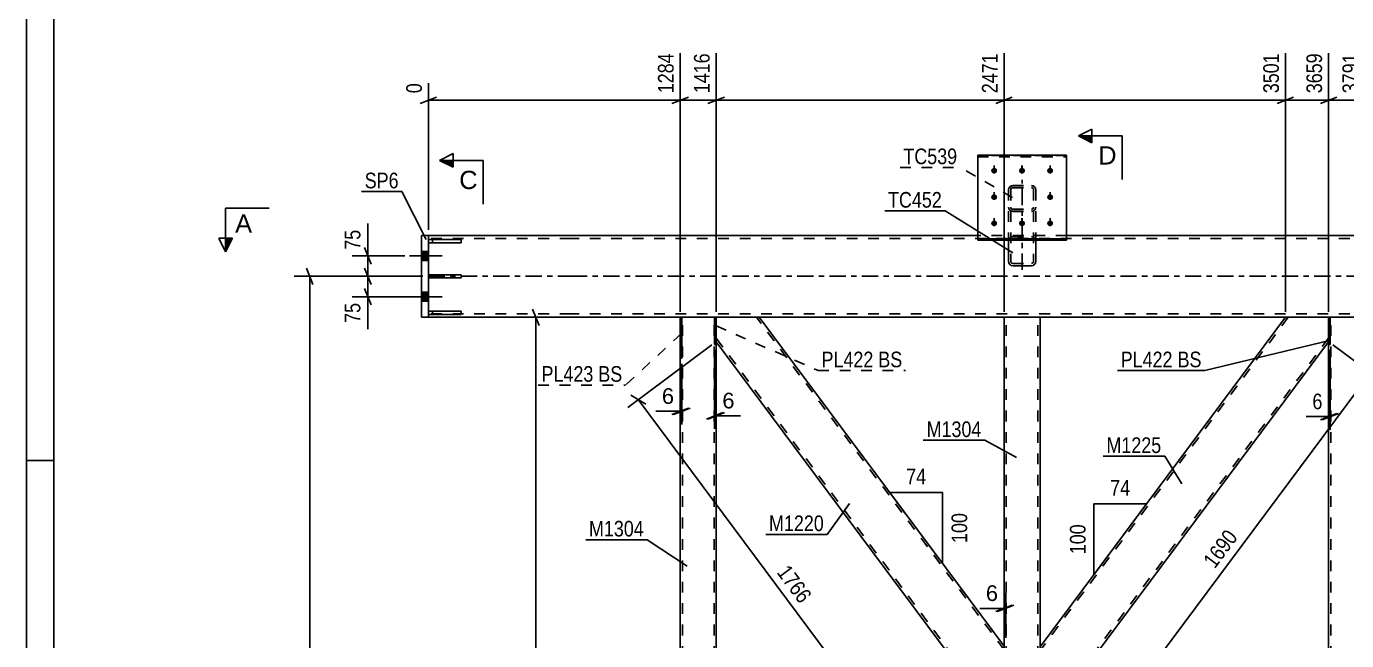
# Model space of a CAD drawing. Header units: millimetres. Extents: x 0 to 1189, y 0 to 841.
# Drawn here: x 0 to 241.8, y 563 to 675.5 of the extents above; entities that cross this region are included whole.
import ezdxf

# ---------------------------------------------------------------- set-up
doc = ezdxf.new("R2010")
doc.units = ezdxf.units.MM
doc.linetypes.add('DXK_LINE_DOT2', pattern=[3.9198, 1.9599, -1.9599])
doc.linetypes.add('DXK_LINE_DOT3', pattern=[5.9187, 2.979, -0.9799, 0.9799, -0.9799])
doc.styles.add('Arial', font='arial.ttf', dxfattribs={"height": 0.2})
doc.styles.add('Arial Narrow', font='ARIALN.TTF', dxfattribs={"height": 0.2})

# ---------------------------------------------------------------- blocks, each defined once
blk = doc.blocks.new('Unknown-814738513-1135')
at = {"color": 5, "linetype": 'Continuous'}
for p, q in [((0, 841), (0, 0)), ((5, 836), (5, 5)), ((5, 596), (0, 596))]:
    blk.add_line(p, q, dxfattribs=at)
blk = doc.blocks.new('Part-814738513-4243 - 4109')
at = {"color": 2, "linetype": 'Continuous'}
for p, q in [((126.32, 622.23), (126.02, 622.23)), ((126.02, 622.23), (126.03, 617.26)), ((126.33, 617.26), (126.32, 622.23)), ((126.03, 617.26), (126.33, 617.26))]:
    blk.add_line(p, q, dxfattribs=at)
blk = doc.blocks.new('Part-814738513-4200 - 4109')
at = {"color": 7, "linetype": 'DXK_LINE_DOT2'}
for p, q in [((126.33, 622.23), (119.73, 622.23)), ((119.73, 614.73), (119.73, 622.23)), ((120.13, 477.73), (120.13, 622.23)), ((125.93, 477.73), (125.93, 622.23)), ((126.33, 617.26), (126.33, 622.23)), ((119.73, 477.73), (119.73, 485.22)), ((126.33, 477.73), (126.33, 482.7)), ((119.73, 477.73), (126.33, 477.73))]:
    blk.add_line(p, q, dxfattribs=at)
at = {"color": 2, "linetype": 'Continuous'}
for p, q in [((126.33, 482.7), (126.33, 617.26)), ((119.73, 485.22), (119.73, 614.73))]:
    blk.add_line(p, q, dxfattribs=at)
blk = doc.blocks.new('Bolt-814738513-4269 - 4109')
at = {"linetype": 'Continuous'}
for points in [[(177.23, 648.56), (177.12, 648.57), (177.01, 648.61), (176.91, 648.66), (176.82, 648.73), (176.76, 648.82), (176.71, 648.92), (176.68, 649.02), (176.68, 649.13), (176.71, 649.24), (176.76, 649.34), (176.82, 649.42), (176.91, 649.5), (177.01, 649.55), (177.12, 649.58), (177.23, 649.59), (177.35, 649.58), (177.46, 649.55), (177.55, 649.5), (177.64, 649.42), (177.71, 649.34), (177.75, 649.24), (177.78, 649.13), (177.78, 649.02), (177.75, 648.92), (177.71, 648.82), (177.64, 648.73), (177.55, 648.66), (177.46, 648.61), (177.35, 648.57)], [(182.33, 648.56), (182.22, 648.57), (182.11, 648.61), (182.01, 648.66), (181.92, 648.73), (181.86, 648.82), (181.81, 648.92), (181.78, 649.02), (181.78, 649.13), (181.81, 649.24), (181.86, 649.34), (181.92, 649.42), (182.01, 649.5), (182.11, 649.55), (182.22, 649.58), (182.33, 649.59), (182.45, 649.58), (182.56, 649.55), (182.65, 649.5), (182.74, 649.42), (182.81, 649.34), (182.85, 649.24), (182.88, 649.13), (182.88, 649.02), (182.85, 648.92), (182.81, 648.82), (182.74, 648.73), (182.65, 648.66), (182.56, 648.61), (182.45, 648.57)], [(187.48, 648.56), (187.37, 648.57), (187.26, 648.61), (187.16, 648.66), (187.07, 648.73), (187.01, 648.82), (186.96, 648.92), (186.93, 649.02), (186.93, 649.13), (186.96, 649.24), (187.01, 649.34), (187.07, 649.42), (187.16, 649.5), (187.26, 649.55), (187.37, 649.58), (187.48, 649.59), (187.6, 649.58), (187.71, 649.55), (187.8, 649.5), (187.89, 649.42), (187.96, 649.34), (188, 649.24), (188.03, 649.13), (188.03, 649.02), (188, 648.92), (187.96, 648.82), (187.89, 648.73), (187.8, 648.66), (187.71, 648.61), (187.6, 648.57)], [(177.23, 643.72), (177.12, 643.73), (177.01, 643.76), (176.91, 643.82), (176.82, 643.89), (176.76, 643.98), (176.71, 644.08), (176.68, 644.18), (176.68, 644.29), (176.71, 644.4), (176.76, 644.49), (176.82, 644.58), (176.91, 644.65), (177.01, 644.71), (177.12, 644.74), (177.23, 644.75), (177.35, 644.74), (177.46, 644.71), (177.55, 644.65), (177.64, 644.58), (177.71, 644.49), (177.75, 644.4), (177.78, 644.29), (177.78, 644.18), (177.75, 644.08), (177.71, 643.98), (177.64, 643.89), (177.55, 643.82), (177.46, 643.76), (177.35, 643.73)], [(187.48, 643.72), (187.37, 643.73), (187.26, 643.76), (187.16, 643.82), (187.07, 643.89), (187.01, 643.98), (186.96, 644.08), (186.93, 644.18), (186.93, 644.29), (186.96, 644.4), (187.01, 644.49), (187.07, 644.58), (187.16, 644.65), (187.26, 644.71), (187.37, 644.74), (187.48, 644.75), (187.6, 644.74), (187.71, 644.71), (187.8, 644.65), (187.89, 644.58), (187.96, 644.49), (188, 644.4), (188.03, 644.29), (188.03, 644.18), (188, 644.08), (187.96, 643.98), (187.89, 643.89), (187.8, 643.82), (187.71, 643.76), (187.6, 643.73)], [(177.23, 638.92), (177.12, 638.94), (177.01, 638.97), (176.91, 639.02), (176.82, 639.1), (176.76, 639.18), (176.71, 639.28), (176.68, 639.39), (176.68, 639.5), (176.71, 639.6), (176.76, 639.7), (176.82, 639.79), (176.91, 639.86), (177.01, 639.91), (177.12, 639.95), (177.23, 639.96), (177.35, 639.95), (177.46, 639.91), (177.55, 639.86), (177.64, 639.79), (177.71, 639.7), (177.75, 639.6), (177.78, 639.5), (177.78, 639.39), (177.75, 639.28), (177.71, 639.18), (177.64, 639.1), (177.55, 639.02), (177.46, 638.97), (177.35, 638.94)], [(182.33, 638.92), (182.22, 638.94), (182.11, 638.97), (182.01, 639.02), (181.92, 639.1), (181.86, 639.18), (181.81, 639.28), (181.78, 639.39), (181.78, 639.5), (181.81, 639.6), (181.86, 639.7), (181.92, 639.79), (182.01, 639.86), (182.11, 639.91), (182.22, 639.95), (182.33, 639.96), (182.45, 639.95), (182.56, 639.91), (182.65, 639.86), (182.74, 639.79), (182.81, 639.7), (182.85, 639.6), (182.88, 639.5), (182.88, 639.39), (182.85, 639.28), (182.81, 639.18), (182.74, 639.1), (182.65, 639.02), (182.56, 638.97), (182.45, 638.94)], [(187.48, 638.92), (187.37, 638.94), (187.26, 638.97), (187.16, 639.02), (187.07, 639.1), (187.01, 639.18), (186.96, 639.28), (186.93, 639.39), (186.93, 639.5), (186.96, 639.6), (187.01, 639.7), (187.07, 639.79), (187.16, 639.86), (187.26, 639.91), (187.37, 639.95), (187.48, 639.96), (187.6, 639.95), (187.71, 639.91), (187.8, 639.86), (187.89, 639.79), (187.96, 639.7), (188, 639.6), (188.03, 639.5), (188.03, 639.39), (188, 639.28), (187.96, 639.18), (187.89, 639.1), (187.8, 639.02), (187.71, 638.97), (187.6, 638.94)]]:
    blk.add_hatch(color=1, dxfattribs=at).paths.add_polyline_path(points)
at = {"color": 1, "linetype": 'Continuous'}
for p, q in [((177.23, 648.58), (177.23, 650)), ((182.33, 648.58), (182.33, 650)), ((187.48, 648.58), (187.48, 650)), ((177.23, 643.74), (177.23, 645.16)), ((187.48, 643.74), (187.48, 645.16)), ((177.23, 638.95), (177.23, 640.36)), ((182.33, 638.95), (182.33, 640.36)), ((187.48, 638.95), (187.48, 640.36))]:
    blk.add_line(p, q, dxfattribs=at)
blk = doc.blocks.new('Bolt-814738513-4270 - 4109')
at = {"linetype": 'Continuous'}
for points in [[(72.38, 634.3), (72.38, 632.65), (73.63, 632.65), (73.63, 634.3)], [(72.38, 634.3), (72.38, 632.65), (73.63, 632.65), (73.63, 634.3)], [(72.38, 626.8), (72.38, 625.15), (73.63, 625.15), (73.63, 626.8)], [(72.38, 626.8), (72.38, 625.15), (73.63, 625.15), (73.63, 626.8)]]:
    blk.add_hatch(color=1, dxfattribs=at).paths.add_polyline_path(points)
at = {"color": 1, "linetype": 'Continuous'}
for p, q in [((70.18, 633.48), (76.13, 633.48)), ((70.18, 633.48), (76.13, 633.48)), ((72.38, 634.3), (73.63, 634.3)), ((72.38, 634.3), (73.63, 634.3)), ((72.38, 632.65), (73.63, 632.65)), ((72.38, 632.65), (73.63, 632.65)), ((72.38, 626.8), (73.63, 626.8)), ((72.38, 626.8), (73.63, 626.8)), ((70.18, 625.98), (76.13, 625.98)), ((70.18, 625.98), (76.13, 625.98)), ((72.38, 625.15), (73.63, 625.15)), ((72.38, 625.15), (73.63, 625.15))]:
    blk.add_line(p, q, dxfattribs=at)
blk = doc.blocks.new('Part-814738513-4213 - 4109')
at = {"color": 2, "linetype": 'Continuous'}
for p, q in [((238.78, 622.23), (238.48, 622.23)), ((238.48, 622.23), (238.48, 617.26)), ((238.78, 617.26), (238.78, 622.23)), ((238.48, 617.26), (238.78, 617.26))]:
    blk.add_line(p, q, dxfattribs=at)
blk = doc.blocks.new('Part-814738513-4228 - 4109')
at = {"color": 7, "linetype": 'DXK_LINE_DOT2'}
for p, q in [((119.73, 622.23), (120.03, 622.23)), ((119.73, 622.23), (119.73, 614.73)), ((120.03, 622.23), (120.03, 614.73)), ((119.73, 614.73), (120.03, 614.73))]:
    blk.add_line(p, q, dxfattribs=at)
blk = doc.blocks.new('Part-814738513-4297 - 4109')
at = {"color": 2, "linetype": 'Continuous'}
for p, q in [((73.63, 630.03), (79.63, 630.03)), ((73.63, 630.03), (73.63, 629.43)), ((79.63, 629.43), (73.63, 629.43)), ((79.63, 630.03), (79.63, 629.43))]:
    blk.add_line(p, q, dxfattribs=at)
at = {"color": 7, "linetype": 'DXK_LINE_DOT2'}
blk.add_line((74.38, 629.43), (74.38, 630.03), dxfattribs=at)
blk = doc.blocks.new('Part-814738513-4233 - 4109')
at = {"color": 2, "linetype": 'Continuous'}
for p, q in [((120.03, 622.23), (119.73, 622.23)), ((119.73, 622.23), (119.73, 614.73)), ((120.03, 614.73), (120.03, 622.23)), ((119.73, 614.73), (120.03, 614.73))]:
    blk.add_line(p, q, dxfattribs=at)
blk = doc.blocks.new('Part-814738513-4238 - 4109')
at = {"color": 7, "linetype": 'DXK_LINE_DOT2'}
for p, q in [((126.02, 622.23), (126.32, 622.23)), ((126.02, 622.23), (126.03, 617.26)), ((126.32, 622.23), (126.33, 617.26)), ((126.03, 617.26), (126.33, 617.26))]:
    blk.add_line(p, q, dxfattribs=at)
blk = doc.blocks.new('Bolt-814738513-4268 - 4109')
at = {"color": 1, "linetype": 'DXK_LINE_DOT2'}
for p, q in [((177.23, 648.57), (177.23, 649.99)), ((182.38, 648.57), (182.38, 649.99)), ((187.48, 648.57), (187.48, 649.99)), ((177.23, 643.73), (177.23, 645.15)), ((187.48, 643.73), (187.48, 645.15)), ((177.23, 638.94), (177.23, 640.36)), ((182.38, 638.94), (182.38, 640.36)), ((187.48, 638.94), (187.48, 640.36))]:
    blk.add_line(p, q, dxfattribs=at)
blk = doc.blocks.new('Part-814738513-4400 - 4109')
at = {"color": 7, "linetype": 'DXK_LINE_DOT2'}
for p, q in [((190.48, 651.89), (174.23, 651.89)), ((174.23, 651.89), (174.23, 636.34)), ((174.23, 651.61), (190.48, 651.61)), ((190.48, 636.34), (190.48, 651.89)), ((174.23, 636.62), (190.48, 636.62)), ((174.23, 636.34), (190.48, 636.34))]:
    blk.add_line(p, q, dxfattribs=at)
blk = doc.blocks.new('Part-814738513-4298 - 4109')
at = {"color": 2, "linetype": 'Continuous'}
for p, q in [((73.63, 636.49), (79.63, 636.49)), ((73.63, 636.49), (73.63, 635.89)), ((79.63, 635.89), (73.63, 635.89)), ((79.63, 636.49), (79.63, 635.89))]:
    blk.add_line(p, q, dxfattribs=at)
at = {"color": 7, "linetype": 'DXK_LINE_DOT2'}
blk.add_line((74.38, 635.89), (74.38, 636.49), dxfattribs=at)
blk = doc.blocks.new('Part-814738513-4299 - 4109')
at = {"color": 2, "linetype": 'Continuous'}
for p, q in [((73.63, 622.74), (73.63, 623.34)), ((73.63, 623.34), (79.63, 623.34)), ((79.63, 622.74), (73.63, 622.74)), ((79.63, 623.34), (79.63, 622.74))]:
    blk.add_line(p, q, dxfattribs=at)
at = {"color": 7, "linetype": 'DXK_LINE_DOT2'}
blk.add_line((74.38, 622.74), (74.38, 623.34), dxfattribs=at)
blk = doc.blocks.new('Part-814738513-4316 - 4109')
at = {"color": 7, "linetype": 'DXK_LINE_DOT2'}
for p, q in [((238.48, 622.23), (238.78, 622.23)), ((238.48, 622.23), (238.48, 617.26)), ((238.78, 622.23), (238.78, 617.26)), ((238.48, 617.26), (238.78, 617.26))]:
    blk.add_line(p, q, dxfattribs=at)
blk = doc.blocks.new('Part-814738513-4336 - 4109')
at = {"color": 2, "linetype": 'Continuous'}
for p, q in [((99.63, 637.23), (73.63, 637.23)), ((174.23, 637.23), (99.73, 637.23)), ((352.36, 637.23), (190.48, 637.23)), ((99.63, 622.23), (73.63, 622.23)), ((119.73, 622.23), (99.73, 622.23)), ((126.02, 622.23), (120.03, 622.23)), ((126.33, 622.23), (126.32, 622.23)), ((230.61, 622.23), (134.19, 622.23)), ((244.78, 622.23), (238.78, 622.23))]:
    blk.add_line(p, q, dxfattribs=at)
at = {"color": 7, "linetype": 'DXK_LINE_DOT2'}
for p, q in [((73.63, 622.23), (73.63, 637.23)), ((99.63, 636.63), (73.63, 636.63)), ((834.23, 636.63), (99.73, 636.63)), ((190.48, 637.23), (174.23, 637.23)), ((99.63, 622.83), (73.63, 622.83)), ((834.23, 622.83), (99.73, 622.83)), ((120.03, 622.23), (119.73, 622.23)), ((834.23, 622.23), (126.02, 622.23)), ((134.19, 622.23), (126.33, 622.23)), ((238.78, 622.23), (230.61, 622.23))]:
    blk.add_line(p, q, dxfattribs=at)
at = {"color": 7, "linetype": 'DXK_LINE_DOT3'}
for p, q in [((73.63, 629.73), (99.63, 629.73)), ((99.73, 629.73), (834.23, 629.73))]:
    blk.add_line(p, q, dxfattribs=at)
blk = doc.blocks.new('Part-814738513-4338 - 4109')
at = {"color": 7, "linetype": 'DXK_LINE_DOT2'}
for p, q in [((79.63, 630.03), (73.63, 630.03)), ((73.63, 630.03), (73.63, 629.43)), ((73.63, 629.43), (79.63, 629.43)), ((74.38, 629.43), (74.38, 630.03)), ((79.63, 629.43), (79.63, 630.03))]:
    blk.add_line(p, q, dxfattribs=at)
blk = doc.blocks.new('Part-814738513-4339 - 4109')
at = {"color": 7, "linetype": 'DXK_LINE_DOT2'}
for p, q in [((79.63, 636.49), (73.63, 636.49)), ((73.63, 636.49), (73.63, 635.89)), ((73.63, 635.89), (79.63, 635.89)), ((74.38, 636.49), (74.38, 635.89)), ((79.63, 635.89), (79.63, 636.49))]:
    blk.add_line(p, q, dxfattribs=at)
blk = doc.blocks.new('Part-814738513-4340 - 4109')
at = {"color": 7, "linetype": 'DXK_LINE_DOT2'}
for p, q in [((79.63, 623.34), (73.63, 623.34)), ((73.63, 623.34), (73.63, 622.74)), ((73.63, 622.74), (79.63, 622.74)), ((74.38, 622.74), (74.38, 623.34)), ((79.63, 622.74), (79.63, 623.34))]:
    blk.add_line(p, q, dxfattribs=at)
blk = doc.blocks.new('Part-814738513-4393 - 4109')
at = {"color": 7, "linetype": 'DXK_LINE_DOT2'}
for p, q in [((179.92, 645.87), (179.86, 645.59)), ((179.86, 645.59), (179.86, 636.35)), ((180.09, 646.12), (179.92, 645.87)), ((180.35, 646.28), (180.09, 646.12)), ((180.26, 645.59), (180.29, 645.73)), ((180.26, 645.59), (180.26, 632.51)), ((180.29, 645.73), (180.37, 645.85)), ((180.66, 646.34), (180.35, 646.28)), ((180.37, 645.85), (180.5, 645.93)), ((180.5, 645.93), (180.66, 645.96)), ((180.66, 646.34), (184.06, 646.34)), ((180.66, 645.96), (184.06, 645.96)), ((184.36, 646.28), (184.06, 646.34)), ((184.06, 645.96), (184.21, 645.93)), ((184.21, 645.93), (184.34, 645.85)), ((184.34, 645.85), (184.43, 645.73)), ((184.62, 646.12), (184.36, 646.28)), ((184.43, 645.73), (184.46, 645.59)), ((184.46, 645.59), (184.46, 632.51)), ((184.8, 645.87), (184.62, 646.12)), ((184.86, 645.59), (184.8, 645.87)), ((184.86, 645.59), (184.86, 636.35)), ((179.86, 642.39), (179.92, 642.1)), ((179.92, 642.1), (180.09, 641.86)), ((180.09, 641.86), (180.35, 641.69)), ((180.29, 642.25), (180.26, 642.39)), ((180.37, 642.12), (180.29, 642.25)), ((180.35, 641.69), (180.66, 641.64)), ((180.5, 642.04), (180.37, 642.12)), ((180.66, 642.01), (180.5, 642.04)), ((180.66, 642.01), (184.06, 642.01)), ((180.66, 641.64), (184.06, 641.64)), ((184.21, 642.04), (184.06, 642.01)), ((184.06, 641.64), (184.36, 641.69)), ((184.34, 642.12), (184.21, 642.04)), ((184.43, 642.25), (184.34, 642.12)), ((184.36, 641.69), (184.62, 641.86)), ((184.46, 642.39), (184.43, 642.25)), ((184.62, 641.86), (184.8, 642.1)), ((184.8, 642.1), (184.86, 642.39)), ((179.86, 636.13), (179.92, 636.45)), ((180.29, 636.29), (180.26, 636.13)), ((180.35, 636.91), (180.66, 636.98)), ((180.66, 636.55), (180.5, 636.52)), ((180.66, 636.98), (184.06, 636.98)), ((180.66, 636.55), (184.06, 636.55)), ((184.06, 636.98), (184.36, 636.91)), ((184.21, 636.52), (184.06, 636.55)), ((184.46, 636.13), (184.43, 636.29)), ((184.8, 636.45), (184.86, 636.13)), ((180.26, 632.51), (180.29, 632.35)), ((180.5, 632.12), (180.66, 632.09)), ((180.66, 632.09), (184.06, 632.09)), ((184.06, 632.09), (184.21, 632.12)), ((184.43, 632.35), (184.46, 632.51))]:
    blk.add_line(p, q, dxfattribs=at)
at = {"color": 7, "linetype": 'DXK_LINE_DOT3'}
blk.add_line((182.36, 630.92), (182.36, 647.38), dxfattribs=at)
at = {"color": 2, "linetype": 'Continuous'}
for p, q in [((179.86, 636.35), (179.86, 632.51)), ((184.86, 636.35), (184.86, 632.51)), ((179.92, 632.19), (179.86, 632.51)), ((180.66, 631.66), (180.35, 631.73)), ((180.66, 631.66), (184.06, 631.66)), ((184.36, 631.73), (184.06, 631.66)), ((184.86, 632.51), (184.8, 632.19))]:
    blk.add_line(p, q, dxfattribs=at)
at = {"color": 7, "linetype": 'DXK_LINE_DOT2'}
for centre, radius, start, end in [((180.69, 636.16), 0.827, 114.2934, 159.2173), ((180.67, 636.14), 0.414, 114.2934, 159.2173), ((184.04, 636.14), 0.414, 20.7827, 65.7066), ((184.02, 636.16), 0.827, 20.7827, 65.7066), ((180.67, 632.5), 0.414, 200.7827, 245.7066), ((184.04, 632.5), 0.414, 294.2934, 339.2173)]:
    blk.add_arc(centre, radius, start, end, dxfattribs=at)
at = {"color": 2, "linetype": 'Continuous'}
for centre, start, end in [((180.69, 632.48), 200.7827, 245.7066), ((184.02, 632.48), 294.2934, 339.2173)]:
    blk.add_arc(centre, 0.827, start, end, dxfattribs=at)
blk = doc.blocks.new('Part-814738513-4398 - 4109')
at = {"color": 7, "linetype": 'DXK_LINE_DOT2'}
for p, q in [((179.86, 645.58), (179.92, 645.86)), ((179.86, 645.58), (179.86, 632.53)), ((179.92, 645.86), (180.09, 646.11)), ((180.09, 646.11), (180.35, 646.27)), ((180.29, 645.72), (180.26, 645.58)), ((180.26, 645.58), (180.26, 632.53)), ((180.37, 645.84), (180.29, 645.72)), ((180.35, 646.27), (180.66, 646.33)), ((180.5, 645.92), (180.37, 645.84)), ((180.66, 645.95), (180.5, 645.92)), ((180.66, 646.33), (184.06, 646.33)), ((180.66, 645.95), (184.06, 645.95)), ((184.06, 646.33), (184.36, 646.27)), ((184.21, 645.92), (184.06, 645.95)), ((184.34, 645.84), (184.21, 645.92)), ((184.43, 645.72), (184.34, 645.84)), ((184.36, 646.27), (184.62, 646.11)), ((184.46, 645.58), (184.43, 645.72)), ((184.46, 645.58), (184.46, 632.53)), ((184.62, 646.11), (184.8, 645.86)), ((184.8, 645.86), (184.86, 645.58)), ((184.86, 645.58), (184.86, 632.53)), ((179.92, 642.09), (179.86, 642.38)), ((180.09, 641.85), (179.92, 642.09)), ((180.35, 641.69), (180.09, 641.85)), ((180.26, 642.38), (180.29, 642.24)), ((180.29, 642.24), (180.37, 642.12)), ((180.66, 641.63), (180.35, 641.69)), ((180.37, 642.12), (180.5, 642.03)), ((180.5, 642.03), (180.66, 642.01)), ((180.66, 642.01), (184.06, 642.01)), ((180.66, 641.63), (184.06, 641.63)), ((184.06, 642.01), (184.21, 642.03)), ((184.36, 641.69), (184.06, 641.63)), ((184.21, 642.03), (184.34, 642.12)), ((184.34, 642.12), (184.43, 642.24)), ((184.62, 641.85), (184.36, 641.69)), ((184.43, 642.24), (184.46, 642.38)), ((184.8, 642.09), (184.62, 641.85)), ((184.86, 642.38), (184.8, 642.09)), ((179.91, 636.45), (179.86, 636.14)), ((179.92, 636.47), (179.91, 636.45)), ((180.26, 636.14), (180.29, 636.31)), ((180.66, 637), (180.35, 636.93)), ((180.5, 636.54), (180.66, 636.57)), ((180.66, 637), (184.06, 637)), ((180.66, 636.57), (184.06, 636.57)), ((184.34, 636.94), (184.06, 637)), ((184.06, 636.57), (184.21, 636.54)), ((184.36, 636.93), (184.34, 636.94)), ((184.43, 636.31), (184.46, 636.14)), ((184.8, 636.45), (184.8, 636.47)), ((184.86, 636.14), (184.8, 636.45)), ((179.86, 632.53), (179.92, 632.2)), ((180.29, 632.36), (180.26, 632.53)), ((180.35, 631.74), (180.66, 631.68)), ((180.66, 632.1), (180.5, 632.13)), ((180.66, 632.1), (184.06, 632.1)), ((180.66, 631.68), (184.06, 631.68)), ((184.21, 632.13), (184.06, 632.1)), ((184.06, 631.68), (184.36, 631.74)), ((184.46, 632.53), (184.43, 632.36)), ((184.8, 632.2), (184.86, 632.53))]:
    blk.add_line(p, q, dxfattribs=at)
for centre, radius, start, end in [((180.69, 636.18), 0.827, 114.32, 159.2417), ((180.67, 636.16), 0.414, 114.32, 159.2417), ((184.04, 636.16), 0.414, 20.7583, 65.68), ((180.69, 632.49), 0.827, 200.7583, 245.68), ((180.67, 632.51), 0.414, 200.7583, 245.68), ((184.04, 632.51), 0.414, 294.32, 339.2417), ((184.02, 632.49), 0.827, 294.32, 339.2417)]:
    blk.add_arc(centre, radius, start, end, dxfattribs=at)
blk = doc.blocks.new('Part-814738513-4399 - 4109')
at = {"color": 2, "linetype": 'Continuous'}
for p, q in [((174.23, 636.35), (174.23, 651.9)), ((174.23, 651.9), (190.48, 651.9)), ((190.48, 651.9), (190.48, 636.35)), ((174.23, 636.62), (190.48, 636.62)), ((174.23, 636.35), (190.48, 636.35))]:
    blk.add_line(p, q, dxfattribs=at)
at = {"color": 7, "linetype": 'DXK_LINE_DOT2'}
blk.add_line((174.23, 651.63), (190.48, 651.63), dxfattribs=at)
blk = doc.blocks.new('Part-814738513-4467 - 4109')
at = {"color": 2, "linetype": 'Continuous'}
for p, q in [((72.38, 622.23), (72.38, 637.23)), ((73.63, 637.23), (72.38, 637.23)), ((73.63, 622.23), (73.63, 637.23)), ((73.63, 622.23), (72.38, 622.23))]:
    blk.add_line(p, q, dxfattribs=at)
blk = doc.blocks.new('Part-814738513-4502 - 4109')
at = {"color": 2, "linetype": 'Continuous'}
for p, q in [((134.19, 622.23), (126.33, 622.23)), ((179.06, 562.01), (134.22, 622.23)), ((176.79, 549.98), (126.33, 617.76))]:
    blk.add_line(p, q, dxfattribs=at)
at = {"color": 7, "linetype": 'DXK_LINE_DOT2'}
for p, q in [((126.33, 617.76), (126.33, 622.23)), ((179.06, 561.34), (133.72, 622.23)), ((134.22, 622.23), (134.19, 622.23)), ((134.22, 622.23), (134.19, 622.23)), ((179.06, 547.61), (126.33, 618.43)), ((179.06, 546.94), (179.06, 562.01)), ((179.06, 546.94), (176.79, 549.98))]:
    blk.add_line(p, q, dxfattribs=at)
blk = doc.blocks.new('Part-814738513-4507 - 4109')
at = {"color": 2, "linetype": 'Continuous'}
for p, q in [((230.58, 622.23), (185.66, 561.89)), ((238.48, 622.23), (230.61, 622.23)), ((238.48, 617.76), (188.01, 549.98))]:
    blk.add_line(p, q, dxfattribs=at)
at = {"color": 7, "linetype": 'DXK_LINE_DOT2'}
for p, q in [((231.08, 622.23), (185.66, 561.22)), ((230.58, 622.23), (230.61, 622.23)), ((230.61, 622.23), (230.58, 622.23)), ((238.48, 622.23), (238.48, 617.76)), ((238.48, 618.43), (185.66, 547.49)), ((185.66, 546.82), (185.66, 561.89)), ((188.01, 549.98), (185.66, 546.82))]:
    blk.add_line(p, q, dxfattribs=at)
blk = doc.blocks.new('Part-814738513-4512 - 4109')
at = {"color": 2, "linetype": 'Continuous'}
for p, q in [((179.06, 562.51), (179.06, 622.23)), ((185.66, 562.39), (185.66, 622.23)), ((179.06, 479.54), (179.06, 537.45)), ((185.66, 479.54), (185.66, 537.57))]:
    blk.add_line(p, q, dxfattribs=at)
at = {"color": 7, "linetype": 'DXK_LINE_DOT2'}
for p, q in [((185.66, 622.23), (179.06, 622.23)), ((179.46, 477.73), (179.46, 622.23)), ((185.26, 477.73), (185.26, 622.23)), ((179.06, 537.45), (179.06, 562.51)), ((185.66, 537.57), (185.66, 562.39)), ((179.06, 477.73), (179.06, 479.54)), ((185.66, 477.73), (185.66, 479.54)), ((179.06, 477.73), (185.66, 477.73))]:
    blk.add_line(p, q, dxfattribs=at)
blk = doc.blocks.new('Part-814738513-4527 - 4109')
at = {"color": 7, "linetype": 'DXK_LINE_DOT2'}
for p, q in [((245.08, 622.23), (238.48, 622.23)), ((238.48, 617.26), (238.48, 622.23)), ((238.88, 477.73), (238.88, 622.23)), ((244.68, 477.73), (244.68, 622.23)), ((245.08, 617.26), (245.08, 622.23)), ((238.48, 477.73), (238.48, 482.7)), ((245.08, 477.73), (245.08, 482.7)), ((238.48, 477.73), (245.08, 477.73))]:
    blk.add_line(p, q, dxfattribs=at)
at = {"color": 2, "linetype": 'Continuous'}
for p, q in [((238.48, 482.7), (238.48, 617.26)), ((245.08, 482.7), (245.08, 617.26))]:
    blk.add_line(p, q, dxfattribs=at)
blk = doc.blocks.new('AngleDimension-814738513-5215 - 4109')
at = {"color": 7, "linetype": 'Continuous'}
for p, q in [((160.96, 586.31), (158.12, 590.13)), ((167.79, 590.13), (158.12, 590.13)), ((167.79, 577.14), (158.12, 590.13)), ((167.79, 577.14), (167.79, 590.13))]:
    blk.add_line(p, q, dxfattribs=at)
at = {"color": 0}
for points in [[(165.38, 591.03), (165.38, 595.23), (160.52, 595.23), (160.52, 591.03)], [(172.89, 586.98), (168.69, 586.98), (168.69, 580.29), (172.89, 580.29)]]:
    blk.add_wipeout(points, dxfattribs=at)
at = {"color": 3, "style": 'Arial Narrow'}
blk.add_text('74', height=2.863, dxfattribs=at).set_placement((161.12, 591.63))
blk.add_text('100', height=2.863, rotation=90.0002, dxfattribs=at).set_placement((172.29, 580.89))
blk = doc.blocks.new('StraightDimension-814738513-16878 - 4109')
at = {"color": 7, "linetype": 'Continuous'}
for p, q in [((238.48, 616.26), (238.48, 601.63)), ((238.78, 616.26), (238.78, 601.63)), ((236.98, 603.43), (239.98, 604.63)), ((240.28, 604.63), (237.28, 603.43)), ((238.48, 604.03), (238.78, 604.03))]:
    blk.add_line(p, q, dxfattribs=at)
at = {"color": 0}
blk.add_wipeout([(237.95, 604.78), (237.95, 608.98), (234.92, 608.98), (234.92, 604.78)], dxfattribs=at)
at = {"color": 7, "linetype": 'Continuous'}
blk.add_line((238.48, 604.03), (234.4, 604.03), dxfattribs=at)
blk.add_line((238.48, 604.03), (234.4, 604.03), dxfattribs=at)
at = {"color": 3, "style": 'Arial Narrow'}
blk.add_text('6', height=2.86, dxfattribs=at).set_placement((235.52, 605.38))
blk = doc.blocks.new('StraightDimension-814738513-17379 - 4109')
at = {"color": 7, "linetype": 'Continuous'}
for p, q in [((230.58, 623.23), (230.58, 670.58)), ((238.48, 623.23), (238.48, 670.58)), ((229.08, 661.37), (232.08, 662.57)), ((239.98, 662.57), (236.98, 661.37)), ((230.58, 661.97), (238.48, 661.97))]:
    blk.add_line(p, q, dxfattribs=at)
at = {"color": 0, "linetype": 'Continuous'}
blk.add_wipeout([(237.88, 671.18), (233.68, 671.18), (233.68, 662.67), (237.88, 662.67)], dxfattribs=at)
at = {"color": 3, "linetype": 'Continuous', "style": 'Arial Narrow'}
blk.add_text('3659', height=2.863, rotation=90.0002, dxfattribs=at).set_placement((237.28, 663.27))
blk = doc.blocks.new('StraightDimension-814738513-17378 - 4109')
at = {"color": 7, "linetype": 'Continuous'}
for p, q in [((238.48, 623.23), (238.48, 670.58)), ((245.08, 623.23), (245.08, 670.58)), ((236.98, 661.37), (239.98, 662.57)), ((246.58, 662.57), (243.58, 661.37)), ((238.48, 661.97), (245.08, 661.97))]:
    blk.add_line(p, q, dxfattribs=at)
at = {"color": 0, "linetype": 'Continuous'}
blk.add_wipeout([(244.48, 671.18), (240.28, 671.18), (240.28, 662.67), (244.48, 662.67)], dxfattribs=at)
at = {"color": 3, "linetype": 'Continuous', "style": 'Arial Narrow'}
blk.add_text('3791', height=2.863, rotation=90.0002, dxfattribs=at).set_placement((243.88, 663.27))
blk = doc.blocks.new('StraightDimension-814738513-17383 - 4109')
at = {"color": 7, "linetype": 'Continuous'}
for p, q in [((119.73, 623.23), (119.73, 670.58)), ((73.63, 638.23), (73.63, 665.1)), ((75.13, 662.57), (72.13, 661.37)), ((118.23, 661.37), (121.23, 662.57)), ((73.63, 661.97), (119.73, 661.97))]:
    blk.add_line(p, q, dxfattribs=at)
at = {"color": 0, "linetype": 'Continuous'}
for points in [[(119.13, 671.18), (114.93, 671.18), (114.93, 662.67), (119.13, 662.67)], [(73.03, 665.7), (68.83, 665.7), (68.83, 662.67), (73.03, 662.67)]]:
    blk.add_wipeout(points, dxfattribs=at)
at = {"color": 3, "linetype": 'Continuous', "style": 'Arial Narrow'}
for s, height, p in [('1284', 2.863, (118.53, 663.27)), ('0', 2.86, (72.43, 663.27))]:
    blk.add_text(s, height=height, rotation=90.0002, dxfattribs=at).set_placement(p)
blk = doc.blocks.new('StraightDimension-814738513-5158 - 4109')
at = {"color": 7, "linetype": 'Continuous'}
for p, q in [((61.91, 631.23), (63.11, 628.23)), ((72.63, 629.73), (59.66, 629.73)), ((62.51, 625.98), (62.51, 629.73)), ((63.11, 624.48), (61.91, 627.48)), ((71.38, 625.98), (59.66, 625.98))]:
    blk.add_line(p, q, dxfattribs=at)
at = {"color": 0}
blk.add_wipeout([(61.76, 625.45), (57.56, 625.45), (57.56, 620.6), (61.76, 620.6)], dxfattribs=at)
at = {"color": 7, "linetype": 'Continuous'}
blk.add_line((62.51, 625.98), (62.51, 620.07), dxfattribs=at)
blk.add_line((62.51, 625.98), (62.51, 620.07), dxfattribs=at)
at = {"color": 3, "style": 'Arial Narrow'}
blk.add_text('75', height=2.863, rotation=90.0002, dxfattribs=at).set_placement((61.16, 621.2))
blk = doc.blocks.new('StraightDimension-814738513-4615 - 4109')
at = {"color": 7, "linetype": 'Continuous'}
for p, q in [((179.06, 563.51), (179.06, 571.76)), ((179.36, 563.51), (179.36, 571.76)), ((177.56, 568.31), (180.56, 569.51)), ((180.86, 569.51), (177.86, 568.31)), ((179.06, 568.91), (179.36, 568.91))]:
    blk.add_line(p, q, dxfattribs=at)
at = {"color": 0}
blk.add_wipeout([(178.53, 569.66), (178.53, 573.86), (175.11, 573.86), (175.11, 569.66)], dxfattribs=at)
at = {"color": 7, "linetype": 'Continuous'}
blk.add_line((179.06, 568.91), (174.58, 568.91), dxfattribs=at)
blk.add_line((179.06, 568.91), (174.58, 568.91), dxfattribs=at)
at = {"color": 3, "style": 'Arial'}
blk.add_text('6', height=2.87, dxfattribs=at).set_placement((175.71, 570.26))
blk = doc.blocks.new('StraightDimension-814738513-17381 - 4109')
at = {"color": 7, "linetype": 'Continuous'}
for p, q in [((126.32, 623.23), (126.32, 670.58)), ((179.06, 623.23), (179.06, 670.58)), ((127.82, 662.57), (124.82, 661.37)), ((177.56, 661.37), (180.56, 662.57)), ((126.32, 661.97), (179.06, 661.97))]:
    blk.add_line(p, q, dxfattribs=at)
at = {"color": 0, "linetype": 'Continuous'}
blk.add_wipeout([(178.46, 671.18), (174.26, 671.18), (174.26, 662.67), (178.46, 662.67)], dxfattribs=at)
at = {"color": 3, "linetype": 'Continuous', "style": 'Arial Narrow'}
blk.add_text('2471', height=2.863, rotation=90.0002, dxfattribs=at).set_placement((177.86, 663.27))
blk = doc.blocks.new('StraightDimension-814738513-4631 - 4109')
at = {"color": 7, "linetype": 'Continuous'}
for p, q in [((126.03, 616.26), (126.03, 601.79)), ((126.33, 616.26), (126.33, 601.79)), ((124.53, 603.59), (127.53, 604.79)), ((127.83, 604.79), (124.83, 603.59)), ((126.03, 604.19), (126.33, 604.19))]:
    blk.add_line(p, q, dxfattribs=at)
at = {"color": 0}
blk.add_wipeout([(130.27, 604.94), (130.27, 609.14), (126.85, 609.14), (126.85, 604.94)], dxfattribs=at)
at = {"color": 7, "linetype": 'Continuous'}
blk.add_line((126.33, 604.19), (130.8, 604.19), dxfattribs=at)
blk.add_line((126.33, 604.19), (130.8, 604.19), dxfattribs=at)
at = {"color": 3, "style": 'Arial'}
blk.add_text('6', height=2.87, dxfattribs=at).set_placement((127.45, 605.54))
blk = doc.blocks.new('StraightDimension-814738513-17380 - 4109')
at = {"color": 7, "linetype": 'Continuous'}
for p, q in [((179.06, 623.23), (179.06, 670.58)), ((230.58, 623.23), (230.58, 670.58)), ((180.56, 662.57), (177.56, 661.37)), ((229.08, 661.37), (232.08, 662.57)), ((179.06, 661.97), (230.58, 661.97))]:
    blk.add_line(p, q, dxfattribs=at)
at = {"color": 0, "linetype": 'Continuous'}
blk.add_wipeout([(229.98, 671.18), (225.78, 671.18), (225.78, 662.67), (229.98, 662.67)], dxfattribs=at)
at = {"color": 3, "linetype": 'Continuous', "style": 'Arial Narrow'}
blk.add_text('3501', height=2.863, rotation=90.0002, dxfattribs=at).set_placement((229.38, 663.27))
blk = doc.blocks.new('StraightDimension-814738513-4647 - 4109')
at = {"color": 7, "linetype": 'Continuous'}
for p, q in [((119.73, 613.73), (119.73, 602.61)), ((120.03, 613.73), (120.03, 602.61)), ((118.23, 604.41), (121.23, 605.61)), ((121.53, 605.61), (118.53, 604.41)), ((119.73, 605.01), (120.03, 605.01))]:
    blk.add_line(p, q, dxfattribs=at)
at = {"color": 0}
blk.add_wipeout([(119.2, 605.76), (119.2, 609.96), (115.78, 609.96), (115.78, 605.76)], dxfattribs=at)
at = {"color": 7, "linetype": 'Continuous'}
blk.add_line((119.73, 605.01), (115.25, 605.01), dxfattribs=at)
blk.add_line((119.73, 605.01), (115.25, 605.01), dxfattribs=at)
at = {"color": 3, "style": 'Arial'}
blk.add_text('6', height=2.87, dxfattribs=at).set_placement((116.38, 606.36))
blk = doc.blocks.new('StraightDimension-814738513-4936 - 4109')
at = {"color": 7, "linetype": 'Continuous'}
for p, q in [((239.28, 617.16), (248.05, 610.63)), ((195.66, 544.28), (246.13, 612.07)), ((245.71, 610.5), (246.54, 613.63)), ((188.81, 549.38), (197.59, 542.85)), ((196.07, 545.85), (195.25, 542.72))]:
    blk.add_line(p, q, dxfattribs=at)
at = {"color": 0}
blk.add_wipeout([(222.83, 582.04), (219.46, 584.55), (214.38, 577.72), (217.75, 575.21)], dxfattribs=at)
at = {"color": 3, "style": 'Arial Narrow'}
blk.add_text('1690', height=2.863, rotation=53.3309, dxfattribs=at).set_placement((217.63, 576.05))
blk = doc.blocks.new('StraightDimension-814738513-5149 - 4109')
at = {"color": 7, "linetype": 'Continuous'}
for p, q in [((69.28, 633.48), (59.66, 633.48)), ((61.91, 634.98), (63.11, 631.98)), ((62.51, 629.73), (62.51, 633.48)), ((63.11, 628.23), (61.91, 631.23)), ((72.63, 629.73), (59.66, 629.73))]:
    blk.add_line(p, q, dxfattribs=at)
at = {"color": 0}
blk.add_wipeout([(61.76, 638.86), (57.56, 638.86), (57.56, 634), (61.76, 634)], dxfattribs=at)
at = {"color": 7, "linetype": 'Continuous'}
blk.add_line((62.51, 633.48), (62.51, 639.39), dxfattribs=at)
blk.add_line((62.51, 633.48), (62.51, 639.39), dxfattribs=at)
at = {"color": 3, "style": 'Arial Narrow'}
blk.add_text('75', height=2.863, rotation=90.0002, dxfattribs=at).set_placement((61.16, 634.6))
blk = doc.blocks.new('StraightDimension-814738513-5168 - 4109')
at = {"color": 7, "linetype": 'Continuous'}
for p, q in [((52.48, 628.23), (51.28, 631.23)), ((72.63, 629.73), (49.03, 629.73)), ((51.88, 470.23), (51.88, 629.73)), ((51.28, 471.73), (52.48, 468.73)), ((72.63, 470.23), (49.03, 470.23))]:
    blk.add_line(p, q, dxfattribs=at)
at = {"color": 0}
blk.add_wipeout([(51.13, 554.24), (46.93, 554.24), (46.93, 545.72), (51.13, 545.72)], dxfattribs=at)
at = {"color": 3, "style": 'Arial Narrow'}
blk.add_text('3190', height=2.863, rotation=90.0002, dxfattribs=at).set_placement((50.53, 546.32))
blk = doc.blocks.new('StraightDimension-814738513-5229 - 4109')
at = {"color": 7, "linetype": 'Continuous'}
for p, q in [((118.73, 622.23), (90.43, 622.23)), ((93.88, 620.73), (92.68, 623.73)), ((93.28, 477.73), (93.28, 622.23)), ((92.68, 479.23), (93.88, 476.23)), ((118.73, 477.73), (90.43, 477.73))]:
    blk.add_line(p, q, dxfattribs=at)
at = {"color": 0}
blk.add_wipeout([(92.53, 554.24), (88.33, 554.24), (88.33, 545.72), (92.53, 545.72)], dxfattribs=at)
at = {"color": 3, "style": 'Arial Narrow'}
blk.add_text('2890', height=2.863, rotation=90.0002, dxfattribs=at).set_placement((91.93, 546.32))
blk = doc.blocks.new('StraightDimension-814738513-16367 - 4109')
at = {"color": 7, "linetype": 'Continuous'}
for p, q in [((125.52, 617.16), (110.13, 605.7)), ((113.43, 606.29), (110.68, 607.98)), ((112.05, 607.14), (164.79, 536.31)), ((178.25, 546.34), (162.86, 534.88)), ((163.41, 537.16), (166.16, 535.47))]:
    blk.add_line(p, q, dxfattribs=at)
at = {"color": 0}
blk.add_wipeout([(141.56, 568.76), (144.93, 571.27), (139.85, 578.09), (136.48, 575.59)], dxfattribs=at)
at = {"color": 3, "style": 'Arial Narrow'}
blk.add_text('1766', height=2.863, rotation=-53.3309, dxfattribs=at).set_placement((137.32, 575.46))
blk = doc.blocks.new('AngleDimension-814738513-16690 - 4109')
at = {"color": 7, "linetype": 'Continuous'}
for p, q in [((195.47, 588.07), (205.15, 588.07)), ((195.47, 575.07), (205.15, 588.07)), ((195.47, 575.07), (195.47, 588.07)), ((204.5, 587.19), (205.15, 588.07))]:
    blk.add_line(p, q, dxfattribs=at)
at = {"color": 0}
for points in [[(202.74, 588.97), (202.74, 593.17), (197.88, 593.17), (197.88, 588.97)], [(194.57, 584.91), (190.37, 584.91), (190.37, 578.23), (194.57, 578.23)]]:
    blk.add_wipeout(points, dxfattribs=at)
at = {"color": 3, "style": 'Arial Narrow'}
blk.add_text('74', height=2.863, dxfattribs=at).set_placement((198.48, 589.57))
blk.add_text('100', height=2.863, rotation=90.0002, dxfattribs=at).set_placement((193.97, 578.83))
blk = doc.blocks.new('StraightDimension-814738513-17382 - 4109')
at = {"color": 7, "linetype": 'Continuous'}
for p, q in [((119.73, 623.23), (119.73, 670.58)), ((126.32, 623.23), (126.32, 670.58)), ((118.23, 661.37), (121.23, 662.57)), ((127.82, 662.57), (124.82, 661.37)), ((119.73, 661.97), (126.32, 661.97))]:
    blk.add_line(p, q, dxfattribs=at)
at = {"color": 0, "linetype": 'Continuous'}
blk.add_wipeout([(125.72, 671.18), (121.52, 671.18), (121.52, 662.67), (125.72, 662.67)], dxfattribs=at)
at = {"color": 3, "linetype": 'Continuous', "style": 'Arial Narrow'}
blk.add_text('1416', height=2.863, rotation=90.0002, dxfattribs=at).set_placement((125.12, 663.27))
blk = doc.blocks.new('Mark-814738513-4196 - 4109')
at = {"color": 0}
blk.add_wipeout([(113.08, 582.08), (113.08, 585.08), (103.03, 585.08), (103.03, 582.08)], dxfattribs=at)
blk.add_wipeout([(113.08, 582.08), (113.08, 585.08), (103.03, 585.08), (103.03, 582.08)], dxfattribs=at)
at = {"color": 30, "linetype": 'Continuous'}
for p in [(102.43, 581.48), (121.04, 576.66)]:
    blk.add_line(p, (113.68, 581.48), dxfattribs=at)
at = {"color": 3, "style": 'Arial Narrow'}
blk.add_text('M1304', height=2.863, dxfattribs=at).set_placement((103.03, 582.08))
blk = doc.blocks.new('Mark-814738513-4394 - 4109')
at = {"color": 0}
blk.add_wipeout([(170.48, 650.27), (170.48, 653.27), (160.61, 653.27), (160.61, 650.27)], dxfattribs=at)
blk.add_wipeout([(170.48, 650.27), (170.48, 653.27), (160.61, 653.27), (160.61, 650.27)], dxfattribs=at)
at = {"color": 30, "linetype": 'DXK_LINE_DOT2'}
for p in [(160.01, 649.67), (180.6, 644.17)]:
    blk.add_line(p, (171.08, 649.67), dxfattribs=at)
at = {"color": 3, "style": 'Arial Narrow'}
blk.add_text('TC539', height=2.863, dxfattribs=at).set_placement((160.61, 650.27))
blk = doc.blocks.new('Mark-814738513-4389 - 4109')
at = {"color": 0}
blk.add_wipeout([(167.66, 642.31), (167.66, 645.31), (157.79, 645.31), (157.79, 642.31)], dxfattribs=at)
blk.add_wipeout([(167.66, 642.31), (167.66, 645.31), (157.79, 645.31), (157.79, 642.31)], dxfattribs=at)
at = {"color": 30, "linetype": 'Continuous'}
for p in [(157.19, 641.71), (180.67, 634.02)]:
    blk.add_line(p, (168.26, 641.71), dxfattribs=at)
at = {"color": 3, "style": 'Arial Narrow'}
blk.add_text('TC452', height=2.863, dxfattribs=at).set_placement((157.79, 642.31))
blk = doc.blocks.new('Mark-814738513-4463 - 4109')
at = {"color": 0}
blk.add_wipeout([(68.17, 645.85), (68.17, 648.85), (61.96, 648.85), (61.96, 645.85)], dxfattribs=at)
blk.add_wipeout([(68.17, 645.85), (68.17, 648.85), (61.96, 648.85), (61.96, 645.85)], dxfattribs=at)
at = {"color": 30, "linetype": 'Continuous'}
for p in [(61.36, 645.25), (73.22, 636.46)]:
    blk.add_line(p, (68.77, 645.25), dxfattribs=at)
at = {"color": 3, "style": 'Arial Narrow'}
blk.add_text('SP6', height=2.863, dxfattribs=at).set_placement((61.96, 645.85))
blk = doc.blocks.new('Mark-814738513-4498 - 4109')
at = {"color": 0}
blk.add_wipeout([(146.05, 583.06), (146.05, 586.06), (136, 586.06), (136, 583.06)], dxfattribs=at)
blk.add_wipeout([(146.05, 583.06), (146.05, 586.06), (136, 586.06), (136, 583.06)], dxfattribs=at)
at = {"color": 30, "linetype": 'Continuous'}
for p in [(150.73, 588.09), (135.4, 582.46)]:
    blk.add_line(p, (146.65, 582.46), dxfattribs=at)
at = {"color": 3, "style": 'Arial Narrow'}
blk.add_text('M1220', height=2.863, dxfattribs=at).set_placement((136, 583.06))
blk = doc.blocks.new('Mark-814738513-4503 - 4109')
at = {"color": 0}
blk.add_wipeout([(207.86, 597.37), (207.86, 600.37), (197.8, 600.37), (197.8, 597.37)], dxfattribs=at)
blk.add_wipeout([(207.86, 597.37), (207.86, 600.37), (197.8, 600.37), (197.8, 597.37)], dxfattribs=at)
at = {"color": 30, "linetype": 'Continuous'}
for p in [(197.2, 596.77), (211.6, 591.73)]:
    blk.add_line(p, (208.46, 596.77), dxfattribs=at)
at = {"color": 3, "style": 'Arial Narrow'}
blk.add_text('M1225', height=2.863, dxfattribs=at).set_placement((197.8, 597.37))
blk = doc.blocks.new('Mark-814738513-4508 - 4109')
at = {"color": 0}
blk.add_wipeout([(174.91, 600.29), (174.91, 603.29), (164.86, 603.29), (164.86, 600.29)], dxfattribs=at)
blk.add_wipeout([(174.91, 600.29), (174.91, 603.29), (164.86, 603.29), (164.86, 600.29)], dxfattribs=at)
at = {"color": 30, "linetype": 'Continuous'}
for p in [(164.26, 599.69), (181.31, 596.53)]:
    blk.add_line(p, (175.51, 599.69), dxfattribs=at)
at = {"color": 3, "style": 'Arial Narrow'}
blk.add_text('M1304', height=2.863, dxfattribs=at).set_placement((164.86, 600.29))
blk = doc.blocks.new('SectionMark-814738513-5698 - 4109')
at = {"color": 6, "linetype": 'Continuous'}
for p, q in [((192.65, 655.46), (195.15, 656.71)), ((200.65, 655.46), (192.65, 655.46)), ((200.65, 430.02), (192.65, 430.02)), ((195.15, 428.77), (192.65, 430.02))]:
    blk.add_line(p, q, dxfattribs=at)
at = {"color": 0, "linetype": 'Continuous'}
for points in [[(199.65, 650.21), (199.65, 653.71), (196.28, 653.71), (196.28, 650.21)], [(199.65, 431.77), (199.65, 435.27), (196.28, 435.27), (196.28, 431.77)]]:
    blk.add_wipeout(points, dxfattribs=at)
at = {"linetype": 'Continuous'}
for points in [[(195.15, 655.46), (195.15, 654.21), (192.65, 655.46)], [(195.15, 431.27), (195.15, 430.02), (192.65, 430.02)]]:
    blk.add_hatch(color=6, dxfattribs=at).paths.add_polyline_path(points)
at = {"color": 6, "linetype": 'Continuous'}
for p, q in [((192.65, 655.46), (195.15, 654.21)), ((195.15, 654.21), (195.15, 656.71)), ((200.65, 655.46), (200.65, 647.46)), ((200.65, 430.02), (200.65, 438.02)), ((192.65, 430.02), (195.15, 431.27)), ((195.15, 431.27), (195.15, 428.77))]:
    blk.add_line(p, q, dxfattribs=at)
at = {"color": 3, "linetype": 'Continuous', "style": 'Arial'}
for p in [(196.28, 650.21), (196.28, 431.77)]:
    blk.add_text('D', height=3.34, dxfattribs=at).set_placement(p)
blk = doc.blocks.new('SectionMark-814738513-5704 - 4109')
at = {"color": 6, "linetype": 'Continuous'}
for p, q in [((75.63, 650.97), (78.13, 652.22)), ((83.63, 650.97), (75.63, 650.97)), ((83.63, 447.29), (75.63, 447.29)), ((78.13, 446.04), (75.63, 447.29))]:
    blk.add_line(p, q, dxfattribs=at)
at = {"color": 0, "linetype": 'Continuous'}
for points in [[(82.63, 645.72), (82.63, 649.22), (79.26, 649.22), (79.26, 645.72)], [(82.63, 449.04), (82.63, 452.54), (79.26, 452.54), (79.26, 449.04)]]:
    blk.add_wipeout(points, dxfattribs=at)
at = {"linetype": 'Continuous'}
for points in [[(78.13, 650.97), (78.13, 649.72), (75.63, 650.97)], [(78.13, 448.54), (78.13, 447.29), (75.63, 447.29)]]:
    blk.add_hatch(color=6, dxfattribs=at).paths.add_polyline_path(points)
at = {"color": 6, "linetype": 'Continuous'}
for p, q in [((75.63, 650.97), (78.13, 649.72)), ((78.13, 649.72), (78.13, 652.22)), ((83.63, 650.97), (83.63, 642.97)), ((83.63, 447.29), (83.63, 455.29)), ((75.63, 447.29), (78.13, 448.54)), ((78.13, 448.54), (78.13, 446.04))]:
    blk.add_line(p, q, dxfattribs=at)
at = {"color": 3, "linetype": 'Continuous', "style": 'Arial'}
for p in [(79.26, 645.72), (79.26, 449.04)]:
    blk.add_text('C', height=3.34, dxfattribs=at).set_placement(p)
blk = doc.blocks.new('SectionMark-814738513-5706 - 4109')
at = {"color": 6, "linetype": 'Continuous'}
for p, q in [((36.47, 642.23), (36.47, 634.23)), ((36.47, 634.23), (35.22, 636.73))]:
    blk.add_line(p, q, dxfattribs=at)
at = {"color": 0, "linetype": 'Continuous'}
blk.add_wipeout([(41.33, 637.73), (41.33, 641.23), (38.22, 641.23), (38.22, 637.73)], dxfattribs=at)
at = {"linetype": 'Continuous'}
blk.add_hatch(color=6, dxfattribs=at).paths.add_polyline_path([(36.47, 636.73), (37.72, 636.73), (36.47, 634.23)])
at = {"color": 6, "linetype": 'Continuous'}
for p, q in [((36.47, 642.23), (44.47, 642.23)), ((37.72, 636.73), (35.22, 636.73)), ((36.47, 634.23), (37.72, 636.73))]:
    blk.add_line(p, q, dxfattribs=at)
at = {"color": 3, "linetype": 'Continuous', "style": 'Arial'}
blk.add_text('A', height=3.34, dxfattribs=at).set_placement((38.22, 637.73))
blk = doc.blocks.new('MarkSet-814738513-5797 - 4109')
at = {"color": 0}
blk.add_wipeout([(209.92, 613.07), (209.92, 616.07), (200.41, 616.07), (200.41, 613.07)], dxfattribs=at)
blk.add_wipeout([(209.92, 613.07), (209.92, 616.07), (200.41, 616.07), (200.41, 613.07)], dxfattribs=at)
blk.add_wipeout([(215.2, 613.07), (215.2, 616.07), (210.82, 616.07), (210.82, 613.07)], dxfattribs=at)
blk.add_wipeout([(215.2, 613.07), (215.2, 616.07), (210.82, 616.07), (210.82, 613.07)], dxfattribs=at)
at = {"color": 30, "linetype": 'Continuous'}
for p in [(238.65, 617.96), (199.81, 612.47)]:
    blk.add_line(p, (215.8, 612.47), dxfattribs=at)
at = {"color": 3, "style": 'Arial Narrow'}
for s, p in [('PL422', (200.41, 613.07)), ('BS', (210.82, 613.07))]:
    blk.add_text(s, height=2.863, dxfattribs=at).set_placement(p)
blk = doc.blocks.new('MarkSet-814738513-5821 - 4109')
at = {"color": 0}
blk.add_wipeout([(103.84, 610.42), (103.84, 613.42), (94.34, 613.42), (94.34, 610.42)], dxfattribs=at)
blk.add_wipeout([(103.84, 610.42), (103.84, 613.42), (94.34, 613.42), (94.34, 610.42)], dxfattribs=at)
blk.add_wipeout([(109.13, 610.42), (109.13, 613.42), (104.74, 613.42), (104.74, 610.42)], dxfattribs=at)
blk.add_wipeout([(109.13, 610.42), (109.13, 613.42), (104.74, 613.42), (104.74, 610.42)], dxfattribs=at)
at = {"color": 30, "linetype": 'DXK_LINE_DOT2'}
for p in [(119.95, 619.23), (93.74, 609.82)]:
    blk.add_line(p, (109.73, 609.82), dxfattribs=at)
at = {"color": 3, "style": 'Arial Narrow'}
for s, p in [('PL423', (94.34, 610.42)), ('BS', (104.74, 610.42))]:
    blk.add_text(s, height=2.863, dxfattribs=at).set_placement(p)
blk = doc.blocks.new('MarkSet-814738513-5827 - 4109')
at = {"color": 0}
blk.add_wipeout([(155.12, 613.07), (155.12, 616.07), (145.62, 616.07), (145.62, 613.07)], dxfattribs=at)
blk.add_wipeout([(155.12, 613.07), (155.12, 616.07), (145.62, 616.07), (145.62, 613.07)], dxfattribs=at)
at = {"color": 30, "linetype": 'DXK_LINE_DOT2'}
blk.add_line((126.33, 620.65), (145.02, 612.47), dxfattribs=at)
at = {"color": 0}
blk.add_wipeout([(160.4, 613.07), (160.4, 616.07), (156.02, 616.07), (156.02, 613.07)], dxfattribs=at)
blk.add_wipeout([(160.4, 613.07), (160.4, 616.07), (156.02, 616.07), (156.02, 613.07)], dxfattribs=at)
at = {"color": 30, "linetype": 'DXK_LINE_DOT2'}
blk.add_line((145.02, 612.47), (161, 612.47), dxfattribs=at)
at = {"color": 3, "style": 'Arial Narrow'}
for s, p in [('PL422', (145.62, 613.07)), ('BS', (156.02, 613.07))]:
    blk.add_text(s, height=2.863, dxfattribs=at).set_placement(p)

msp = doc.modelspace()

# ---------------------------------------------------------------- block references
for name in ['Unknown-814738513-1135', 'Part-814738513-4399 - 4109', 'Part-814738513-4400 - 4109', 'Bolt-814738513-4269 - 4109', 'Bolt-814738513-4268 - 4109', 'Part-814738513-4393 - 4109', 'Part-814738513-4398 - 4109', 'Part-814738513-4336 - 4109', 'Part-814738513-4467 - 4109', 'Part-814738513-4298 - 4109', 'Part-814738513-4339 - 4109', 'Bolt-814738513-4270 - 4109', 'Part-814738513-4297 - 4109', 'Part-814738513-4338 - 4109', 'Part-814738513-4299 - 4109', 'Part-814738513-4340 - 4109', 'Part-814738513-4200 - 4109', 'Part-814738513-4228 - 4109', 'Part-814738513-4233 - 4109', 'Part-814738513-4243 - 4109', 'Part-814738513-4238 - 4109', 'Part-814738513-4502 - 4109', 'Part-814738513-4512 - 4109', 'Part-814738513-4507 - 4109', 'Part-814738513-4213 - 4109', 'Part-814738513-4316 - 4109', 'Part-814738513-4527 - 4109']:
    msp.add_blockref(name, (0, 0))

# ---------------------------------------------------------------- next in the draw order: block references
for name in ['StraightDimension-814738513-17383 - 4109', 'StraightDimension-814738513-17381 - 4109', 'StraightDimension-814738513-17379 - 4109', 'StraightDimension-814738513-4631 - 4109', 'StraightDimension-814738513-16878 - 4109', 'StraightDimension-814738513-4647 - 4109', 'AngleDimension-814738513-5215 - 4109', 'StraightDimension-814738513-4615 - 4109']:
    msp.add_blockref(name, (0, 0))

# ---------------------------------------------------------------- next in the draw order: block references
for name in ['StraightDimension-814738513-17380 - 4109', 'StraightDimension-814738513-17378 - 4109', 'SectionMark-814738513-5704 - 4109', 'StraightDimension-814738513-5158 - 4109', 'StraightDimension-814738513-5229 - 4109', 'StraightDimension-814738513-4936 - 4109']:
    msp.add_blockref(name, (0, 0))

# ---------------------------------------------------------------- next in the draw order: block references
for name in ['StraightDimension-814738513-17382 - 4109', 'Mark-814738513-4394 - 4109', 'StraightDimension-814738513-5149 - 4109', 'StraightDimension-814738513-16367 - 4109', 'AngleDimension-814738513-16690 - 4109']:
    msp.add_blockref(name, (0, 0))

# ---------------------------------------------------------------- next in the draw order: block references
for name in ['Mark-814738513-4463 - 4109', 'Mark-814738513-4389 - 4109', 'StraightDimension-814738513-5168 - 4109', 'MarkSet-814738513-5821 - 4109', 'MarkSet-814738513-5827 - 4109', 'Mark-814738513-4508 - 4109', 'Mark-814738513-4503 - 4109', 'Mark-814738513-4498 - 4109', 'Mark-814738513-4196 - 4109']:
    msp.add_blockref(name, (0, 0))

# ---------------------------------------------------------------- next in the draw order: block references
msp.add_blockref('SectionMark-814738513-5698 - 4109', (0, 0))

# ---------------------------------------------------------------- next in the draw order: block references
for name in ['SectionMark-814738513-5706 - 4109', 'MarkSet-814738513-5797 - 4109']:
    msp.add_blockref(name, (0, 0))

doc.saveas('drawing.dxf')
